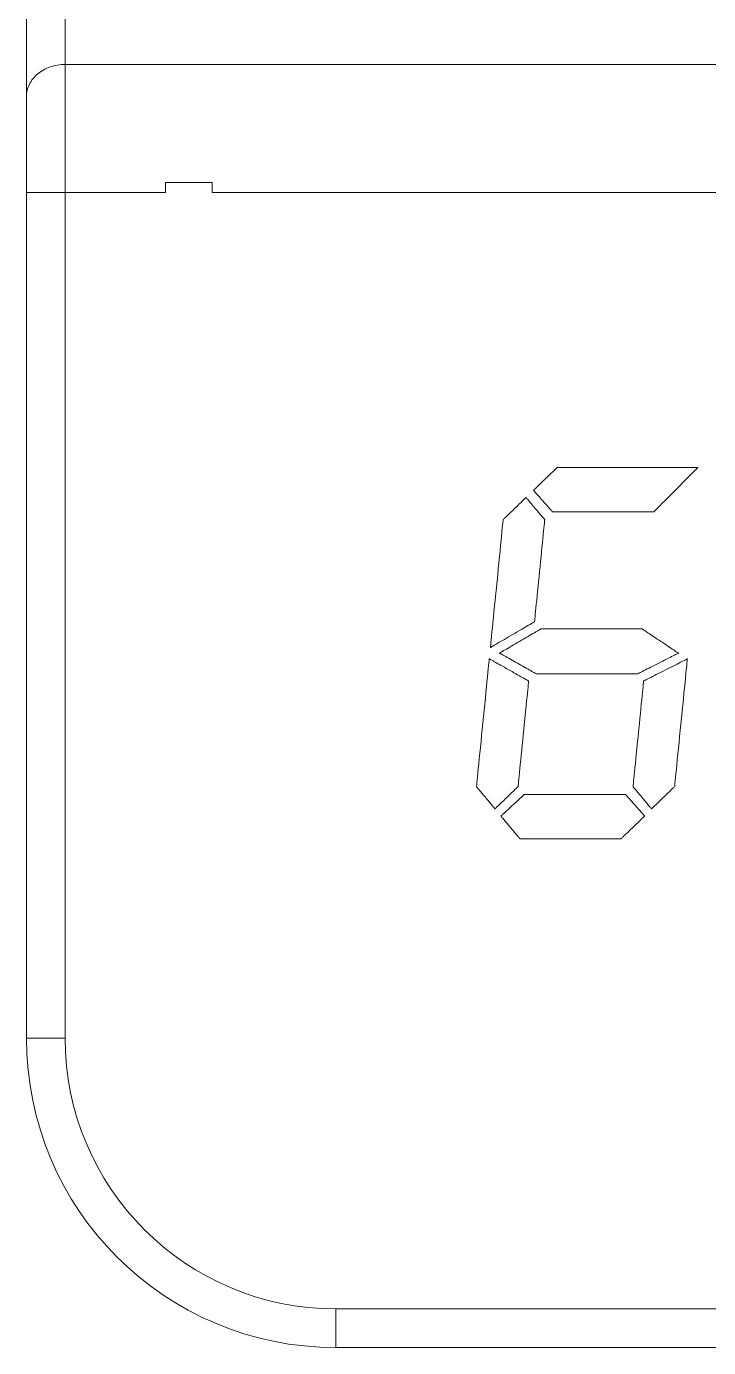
# Model space of a CAD drawing. Header units: millimetres. Extents: x -297 to 297, y -210 to 210.
# Drawn here: x -70.21 to -52.56, y -65.46 to -31.29 of the extents above; entities that cross this region are included whole.
import ezdxf

# ---------------------------------------------------------------- set-up
doc = ezdxf.new("R2010")
doc.units = ezdxf.units.MM
doc.layers.add('ASM0004_ASM_DXF_CONTINUOUS_LINE', color=7, linetype='Continuous', lineweight=18)
doc.layers.add('LAYER_1', color=7, linetype='Continuous', lineweight=18)

msp = doc.modelspace()

# ---------------------------------------------------------------- linework, layer by layer
at = {"layer": 'ASM0004_ASM_DXF_CONTINUOUS_LINE', "color": 7, "linetype": 'Continuous'}
for p, q in [((-69.205, -57.465), (-69.205, -27.097)), ((-70.205, -57.465), (-70.205, -27.925)), ((73.795, -32.275), (-69.205, -32.275)), ((-66.605, -35.591), (-66.605, -35.326)), ((-66.605, -35.326), (-65.405, -35.326)), ((-65.405, -35.326), (-65.405, -35.591)), ((-70.205, -35.591), (-66.605, -35.591)), ((-65.405, -35.591), (69.995, -35.591)), ((-69.205, -57.465), (-70.205, -57.465)), ((-62.205, -65.465), (-62.205, -64.465)), ((66.795, -64.465), (-62.205, -64.465)), ((-62.205, -65.465), (66.795, -65.465))]:
    msp.add_line(p, q, dxfattribs=at)
for radius, start, end in [(8, 180, 270), (7, 179.9999, 269.9999)]:
    msp.add_arc((-62.205, -57.465), radius, start, end, dxfattribs=at)
msp.add_open_spline([(-69.205, -32.275), (-69.335, -32.275), (-69.59, -32.316), (-69.92, -32.495), (-70.149, -32.769), (-70.205, -32.996), (-70.205, -33.104)], degree=3, knots=[0, 0, 0, 0, 182.065649, 356.087543, 518.231311, 671.439796, 671.439796, 671.439796, 671.439796], dxfattribs=at)
at = {"layer": 'LAYER_1', "color": 7}
for points in [[(-52.84, -42.703), (-52.844, -42.707), (-52.854, -42.717), (-52.871, -42.734), (-52.894, -42.757), (-52.923, -42.786), (-52.956, -42.819), (-52.994, -42.857), (-53.036, -42.899), (-53.081, -42.945), (-53.129, -42.993), (-53.18, -43.045), (-53.233, -43.098), (-53.287, -43.153), (-53.343, -43.208), (-53.399, -43.265), (-53.455, -43.321), (-53.511, -43.378), (-53.566, -43.433), (-53.619, -43.487), (-53.671, -43.539), (-53.72, -43.588), (-53.767, -43.635), (-53.81, -43.679), (-53.849, -43.718), (-53.885, -43.754), (-53.915, -43.784), (-53.94, -43.81), (-53.959, -43.829), (-53.973, -43.842), (-53.979, -43.849), (-53.983, -43.85), (-54.001, -43.85), (-54.034, -43.85), (-54.081, -43.85), (-54.141, -43.85), (-54.213, -43.85), (-54.296, -43.85), (-54.388, -43.85), (-54.489, -43.85), (-54.598, -43.85), (-54.712, -43.85), (-54.832, -43.85), (-54.955, -43.85), (-55.082, -43.85), (-55.21, -43.85), (-55.339, -43.85), (-55.468, -43.85), (-55.595, -43.85), (-55.719, -43.85), (-55.84, -43.85), (-55.955, -43.85), (-56.065, -43.85), (-56.168, -43.85), (-56.262, -43.85), (-56.346, -43.85), (-56.421, -43.85), (-56.483, -43.85), (-56.533, -43.85), (-56.569, -43.85), (-56.591, -43.85), (-56.596, -43.849), (-56.598, -43.847), (-56.603, -43.841), (-56.611, -43.832), (-56.622, -43.82), (-56.634, -43.806), (-56.649, -43.789), (-56.666, -43.77), (-56.684, -43.749), (-56.704, -43.727), (-56.725, -43.703), (-56.748, -43.677), (-56.771, -43.651), (-56.794, -43.624), (-56.819, -43.597), (-56.843, -43.57), (-56.867, -43.542), (-56.891, -43.515), (-56.915, -43.488), (-56.938, -43.462), (-56.96, -43.436), (-56.981, -43.412), (-57.001, -43.39), (-57.02, -43.369), (-57.037, -43.35), (-57.051, -43.333), (-57.064, -43.319), (-57.075, -43.307), (-57.082, -43.298), (-57.088, -43.292), (-57.09, -43.29), (-57.089, -43.288), (-57.084, -43.284), (-57.075, -43.275), (-57.064, -43.264), (-57.049, -43.25), (-57.032, -43.234), (-57.012, -43.215), (-56.99, -43.193), (-56.966, -43.171), (-56.941, -43.146), (-56.914, -43.12), (-56.886, -43.093), (-56.857, -43.065), (-56.828, -43.037), (-56.798, -43.008), (-56.768, -42.979), (-56.738, -42.95), (-56.708, -42.922), (-56.68, -42.894), (-56.652, -42.867), (-56.625, -42.841), (-56.6, -42.817), (-56.576, -42.795), (-56.555, -42.774), (-56.536, -42.755), (-56.519, -42.739), (-56.505, -42.726), (-56.494, -42.715), (-56.486, -42.708), (-56.482, -42.704), (-56.479, -42.703), (-56.459, -42.703), (-56.417, -42.703), (-56.355, -42.703), (-56.275, -42.703), (-56.178, -42.703), (-56.065, -42.703), (-55.939, -42.703), (-55.801, -42.703), (-55.652, -42.703), (-55.495, -42.703), (-55.329, -42.703), (-55.158, -42.703), (-54.983, -42.703), (-54.804, -42.703), (-54.625, -42.703), (-54.446, -42.703), (-54.268, -42.703), (-54.094, -42.703), (-53.925, -42.703), (-53.763, -42.703), (-53.609, -42.703), (-53.464, -42.703), (-53.331, -42.703), (-53.21, -42.703), (-53.103, -42.703), (-53.013, -42.703), (-52.94, -42.703), (-52.886, -42.703), (-52.852, -42.703)], [(-57.063, -46.689), (-57.066, -46.692), (-57.077, -46.698), (-57.094, -46.708), (-57.117, -46.721), (-57.145, -46.738), (-57.179, -46.757), (-57.216, -46.779), (-57.258, -46.804), (-57.304, -46.83), (-57.352, -46.858), (-57.403, -46.888), (-57.456, -46.919), (-57.51, -46.951), (-57.566, -46.983), (-57.622, -47.016), (-57.679, -47.049), (-57.734, -47.082), (-57.789, -47.114), (-57.843, -47.145), (-57.895, -47.175), (-57.944, -47.204), (-57.991, -47.231), (-58.034, -47.257), (-58.074, -47.28), (-58.109, -47.3), (-58.139, -47.318), (-58.165, -47.333), (-58.184, -47.344), (-58.197, -47.352), (-58.204, -47.356), (-58.204, -47.352), (-58.202, -47.329), (-58.197, -47.288), (-58.191, -47.228), (-58.184, -47.152), (-58.175, -47.061), (-58.164, -46.956), (-58.153, -46.839), (-58.14, -46.712), (-58.126, -46.575), (-58.112, -46.43), (-58.097, -46.279), (-58.081, -46.123), (-58.065, -45.963), (-58.049, -45.801), (-58.033, -45.638), (-58.016, -45.475), (-58, -45.314), (-57.985, -45.157), (-57.969, -45.005), (-57.955, -44.859), (-57.941, -44.72), (-57.928, -44.591), (-57.916, -44.472), (-57.906, -44.365), (-57.896, -44.271), (-57.888, -44.192), (-57.882, -44.128), (-57.877, -44.083), (-57.875, -44.056), (-57.874, -44.049), (-57.871, -44.047), (-57.865, -44.041), (-57.856, -44.032), (-57.843, -44.02), (-57.828, -44.005), (-57.81, -43.988), (-57.79, -43.968), (-57.768, -43.947), (-57.745, -43.924), (-57.719, -43.899), (-57.693, -43.873), (-57.665, -43.847), (-57.637, -43.819), (-57.608, -43.791), (-57.579, -43.763), (-57.55, -43.735), (-57.521, -43.707), (-57.493, -43.679), (-57.465, -43.652), (-57.438, -43.627), (-57.413, -43.602), (-57.389, -43.579), (-57.367, -43.557), (-57.347, -43.538), (-57.329, -43.521), (-57.314, -43.506), (-57.302, -43.494), (-57.292, -43.485), (-57.286, -43.479), (-57.284, -43.476), (-57.283, -43.477), (-57.279, -43.482), (-57.272, -43.49), (-57.263, -43.501), (-57.251, -43.515), (-57.237, -43.531), (-57.222, -43.549), (-57.204, -43.57), (-57.185, -43.593), (-57.165, -43.617), (-57.144, -43.642), (-57.121, -43.668), (-57.098, -43.696), (-57.075, -43.723), (-57.051, -43.752), (-57.027, -43.78), (-57.003, -43.808), (-56.98, -43.836), (-56.957, -43.863), (-56.935, -43.889), (-56.914, -43.914), (-56.894, -43.938), (-56.875, -43.96), (-56.858, -43.98), (-56.842, -43.998), (-56.829, -44.014), (-56.818, -44.027), (-56.809, -44.038), (-56.803, -44.045), (-56.8, -44.049), (-56.799, -44.051), (-56.801, -44.066), (-56.804, -44.096), (-56.808, -44.141), (-56.814, -44.199), (-56.821, -44.27), (-56.829, -44.351), (-56.838, -44.443), (-56.848, -44.543), (-56.859, -44.651), (-56.871, -44.765), (-56.883, -44.885), (-56.895, -45.009), (-56.908, -45.136), (-56.921, -45.265), (-56.934, -45.396), (-56.947, -45.525), (-56.959, -45.654), (-56.972, -45.78), (-56.984, -45.903), (-56.996, -46.02), (-57.007, -46.132), (-57.018, -46.237), (-57.027, -46.334), (-57.036, -46.421), (-57.044, -46.499), (-57.05, -46.564), (-57.056, -46.617), (-57.059, -46.657), (-57.062, -46.681)], [(-53.338, -47.503), (-53.341, -47.504), (-53.351, -47.509), (-53.366, -47.517), (-53.387, -47.528), (-53.413, -47.541), (-53.444, -47.556), (-53.478, -47.574), (-53.517, -47.593), (-53.558, -47.614), (-53.602, -47.636), (-53.649, -47.66), (-53.698, -47.685), (-53.748, -47.71), (-53.799, -47.736), (-53.851, -47.762), (-53.902, -47.788), (-53.954, -47.814), (-54.005, -47.84), (-54.054, -47.865), (-54.102, -47.889), (-54.148, -47.912), (-54.192, -47.934), (-54.232, -47.955), (-54.269, -47.973), (-54.303, -47.99), (-54.332, -48.005), (-54.356, -48.017), (-54.375, -48.027), (-54.389, -48.034), (-54.396, -48.037), (-54.399, -48.038), (-54.412, -48.038), (-54.441, -48.038), (-54.484, -48.038), (-54.54, -48.038), (-54.608, -48.038), (-54.687, -48.038), (-54.775, -48.038), (-54.873, -48.038), (-54.977, -48.038), (-55.089, -48.038), (-55.206, -48.038), (-55.327, -48.038), (-55.452, -48.038), (-55.578, -48.038), (-55.706, -48.038), (-55.834, -48.038), (-55.961, -48.038), (-56.085, -48.038), (-56.206, -48.038), (-56.323, -48.038), (-56.435, -48.038), (-56.54, -48.038), (-56.637, -48.038), (-56.725, -48.038), (-56.804, -48.038), (-56.872, -48.038), (-56.928, -48.038), (-56.971, -48.038), (-57, -48.038), (-57.013, -48.038), (-57.015, -48.037), (-57.022, -48.034), (-57.035, -48.027), (-57.052, -48.017), (-57.074, -48.005), (-57.1, -47.99), (-57.13, -47.973), (-57.163, -47.954), (-57.2, -47.934), (-57.239, -47.912), (-57.28, -47.888), (-57.323, -47.864), (-57.368, -47.839), (-57.414, -47.813), (-57.46, -47.787), (-57.507, -47.761), (-57.553, -47.734), (-57.599, -47.708), (-57.645, -47.683), (-57.688, -47.658), (-57.73, -47.635), (-57.77, -47.612), (-57.808, -47.591), (-57.842, -47.572), (-57.873, -47.554), (-57.901, -47.539), (-57.924, -47.526), (-57.943, -47.515), (-57.957, -47.507), (-57.966, -47.502), (-57.969, -47.501), (-57.965, -47.499), (-57.956, -47.493), (-57.94, -47.484), (-57.919, -47.471), (-57.893, -47.456), (-57.862, -47.438), (-57.827, -47.418), (-57.788, -47.395), (-57.746, -47.371), (-57.701, -47.345), (-57.654, -47.317), (-57.605, -47.289), (-57.555, -47.259), (-57.503, -47.229), (-57.451, -47.198), (-57.399, -47.168), (-57.346, -47.138), (-57.295, -47.108), (-57.245, -47.078), (-57.197, -47.05), (-57.15, -47.023), (-57.106, -46.998), (-57.065, -46.974), (-57.028, -46.952), (-56.994, -46.932), (-56.965, -46.915), (-56.94, -46.901), (-56.921, -46.889), (-56.907, -46.881), (-56.9, -46.877), (-56.897, -46.876), (-56.884, -46.876), (-56.855, -46.876), (-56.812, -46.876), (-56.756, -46.876), (-56.688, -46.876), (-56.609, -46.876), (-56.521, -46.876), (-56.424, -46.876), (-56.319, -46.876), (-56.207, -46.876), (-56.09, -46.876), (-55.969, -46.876), (-55.845, -46.876), (-55.718, -46.876), (-55.59, -46.876), (-55.462, -46.876), (-55.336, -46.876), (-55.211, -46.876), (-55.09, -46.876), (-54.973, -46.876), (-54.861, -46.876), (-54.757, -46.876), (-54.659, -46.876), (-54.571, -46.876), (-54.492, -46.876), (-54.424, -46.876), (-54.368, -46.876), (-54.325, -46.876), (-54.296, -46.876), (-54.283, -46.876), (-54.281, -46.877), (-54.274, -46.881), (-54.262, -46.889), (-54.245, -46.901), (-54.223, -46.915), (-54.197, -46.932), (-54.167, -46.952), (-54.134, -46.974), (-54.098, -46.998), (-54.06, -47.024), (-54.019, -47.051), (-53.976, -47.079), (-53.932, -47.109), (-53.887, -47.139), (-53.841, -47.169), (-53.794, -47.2), (-53.748, -47.23), (-53.703, -47.26), (-53.658, -47.29), (-53.615, -47.319), (-53.573, -47.346), (-53.534, -47.372), (-53.497, -47.397), (-53.463, -47.42), (-53.432, -47.44), (-53.405, -47.458), (-53.382, -47.474), (-53.363, -47.486), (-53.349, -47.495), (-53.341, -47.501)], [(-57.489, -50.956), (-57.491, -50.958), (-57.496, -50.963), (-57.505, -50.972), (-57.517, -50.983), (-57.532, -50.997), (-57.55, -51.014), (-57.569, -51.033), (-57.591, -51.054), (-57.615, -51.077), (-57.641, -51.101), (-57.667, -51.127), (-57.695, -51.153), (-57.724, -51.181), (-57.753, -51.209), (-57.782, -51.237), (-57.812, -51.265), (-57.841, -51.293), (-57.87, -51.321), (-57.898, -51.348), (-57.925, -51.374), (-57.951, -51.399), (-57.976, -51.422), (-57.999, -51.444), (-58.019, -51.464), (-58.038, -51.481), (-58.054, -51.497), (-58.067, -51.509), (-58.077, -51.519), (-58.084, -51.526), (-58.087, -51.529), (-58.088, -51.529), (-58.092, -51.525), (-58.098, -51.517), (-58.106, -51.507), (-58.117, -51.494), (-58.13, -51.478), (-58.145, -51.46), (-58.162, -51.44), (-58.18, -51.418), (-58.2, -51.394), (-58.221, -51.369), (-58.243, -51.342), (-58.265, -51.315), (-58.288, -51.288), (-58.312, -51.26), (-58.335, -51.231), (-58.359, -51.203), (-58.382, -51.175), (-58.404, -51.148), (-58.426, -51.122), (-58.447, -51.096), (-58.467, -51.072), (-58.486, -51.05), (-58.503, -51.029), (-58.518, -51.011), (-58.532, -50.994), (-58.543, -50.981), (-58.552, -50.97), (-58.559, -50.962), (-58.563, -50.957), (-58.564, -50.955), (-58.562, -50.941), (-58.559, -50.906), (-58.554, -50.854), (-58.547, -50.784), (-58.538, -50.699), (-58.528, -50.599), (-58.517, -50.487), (-58.505, -50.364), (-58.491, -50.231), (-58.477, -50.089), (-58.462, -49.94), (-58.447, -49.786), (-58.431, -49.627), (-58.415, -49.466), (-58.399, -49.303), (-58.382, -49.14), (-58.366, -48.978), (-58.35, -48.82), (-58.335, -48.665), (-58.32, -48.516), (-58.306, -48.375), (-58.293, -48.241), (-58.28, -48.118), (-58.269, -48.006), (-58.259, -47.907), (-58.251, -47.821), (-58.244, -47.752), (-58.238, -47.699), (-58.235, -47.664), (-58.234, -47.65), (-58.231, -47.651), (-58.223, -47.655), (-58.209, -47.663), (-58.19, -47.674), (-58.165, -47.688), (-58.137, -47.704), (-58.104, -47.723), (-58.067, -47.743), (-58.027, -47.766), (-57.984, -47.79), (-57.94, -47.815), (-57.893, -47.841), (-57.844, -47.869), (-57.795, -47.897), (-57.745, -47.925), (-57.695, -47.953), (-57.645, -47.981), (-57.595, -48.009), (-57.547, -48.036), (-57.501, -48.062), (-57.456, -48.087), (-57.414, -48.111), (-57.375, -48.133), (-57.339, -48.153), (-57.307, -48.172), (-57.279, -48.187), (-57.255, -48.2), (-57.237, -48.211), (-57.224, -48.218), (-57.217, -48.222), (-57.216, -48.224), (-57.218, -48.24), (-57.221, -48.271), (-57.225, -48.318), (-57.231, -48.378), (-57.239, -48.451), (-57.247, -48.535), (-57.257, -48.63), (-57.267, -48.733), (-57.278, -48.845), (-57.29, -48.963), (-57.302, -49.088), (-57.315, -49.216), (-57.328, -49.348), (-57.342, -49.482), (-57.355, -49.616), (-57.369, -49.751), (-57.382, -49.884), (-57.395, -50.014), (-57.408, -50.141), (-57.42, -50.263), (-57.431, -50.379), (-57.442, -50.488), (-57.452, -50.588), (-57.461, -50.679), (-57.469, -50.758), (-57.476, -50.826), (-57.481, -50.881), (-57.485, -50.922), (-57.488, -50.947)], [(-53.44, -50.956), (-53.441, -50.958), (-53.447, -50.963), (-53.456, -50.972), (-53.468, -50.983), (-53.483, -50.997), (-53.5, -51.014), (-53.52, -51.033), (-53.542, -51.054), (-53.566, -51.077), (-53.591, -51.101), (-53.618, -51.127), (-53.646, -51.153), (-53.674, -51.181), (-53.704, -51.209), (-53.733, -51.237), (-53.763, -51.265), (-53.792, -51.293), (-53.821, -51.321), (-53.849, -51.348), (-53.876, -51.374), (-53.902, -51.399), (-53.927, -51.422), (-53.949, -51.444), (-53.97, -51.464), (-53.988, -51.481), (-54.004, -51.497), (-54.018, -51.509), (-54.028, -51.519), (-54.035, -51.526), (-54.038, -51.529), (-54.039, -51.529), (-54.042, -51.525), (-54.048, -51.517), (-54.057, -51.507), (-54.068, -51.494), (-54.081, -51.478), (-54.096, -51.46), (-54.113, -51.44), (-54.131, -51.418), (-54.151, -51.394), (-54.172, -51.369), (-54.193, -51.342), (-54.216, -51.315), (-54.239, -51.288), (-54.262, -51.26), (-54.286, -51.231), (-54.309, -51.203), (-54.332, -51.175), (-54.355, -51.148), (-54.377, -51.122), (-54.398, -51.096), (-54.418, -51.072), (-54.436, -51.05), (-54.454, -51.029), (-54.469, -51.011), (-54.482, -50.994), (-54.494, -50.981), (-54.503, -50.97), (-54.51, -50.962), (-54.513, -50.957), (-54.514, -50.956), (-54.513, -50.943), (-54.51, -50.915), (-54.506, -50.871), (-54.5, -50.814), (-54.493, -50.743), (-54.485, -50.661), (-54.476, -50.569), (-54.465, -50.467), (-54.454, -50.356), (-54.443, -50.239), (-54.431, -50.116), (-54.418, -49.989), (-54.405, -49.857), (-54.391, -49.724), (-54.378, -49.589), (-54.364, -49.455), (-54.351, -49.321), (-54.338, -49.19), (-54.325, -49.062), (-54.313, -48.939), (-54.301, -48.822), (-54.29, -48.712), (-54.28, -48.61), (-54.271, -48.517), (-54.263, -48.435), (-54.256, -48.365), (-54.25, -48.307), (-54.246, -48.264), (-54.243, -48.235), (-54.241, -48.223), (-54.239, -48.222), (-54.23, -48.217), (-54.214, -48.209), (-54.193, -48.198), (-54.166, -48.184), (-54.134, -48.168), (-54.097, -48.149), (-54.056, -48.129), (-54.012, -48.106), (-53.964, -48.082), (-53.914, -48.057), (-53.862, -48.031), (-53.808, -48.003), (-53.753, -47.976), (-53.698, -47.947), (-53.642, -47.919), (-53.586, -47.891), (-53.532, -47.863), (-53.478, -47.836), (-53.426, -47.81), (-53.377, -47.785), (-53.33, -47.761), (-53.286, -47.739), (-53.246, -47.719), (-53.21, -47.701), (-53.179, -47.685), (-53.153, -47.672), (-53.133, -47.661), (-53.118, -47.654), (-53.111, -47.65), (-53.11, -47.651), (-53.111, -47.67), (-53.115, -47.708), (-53.121, -47.764), (-53.128, -47.837), (-53.137, -47.925), (-53.147, -48.027), (-53.159, -48.142), (-53.171, -48.267), (-53.185, -48.402), (-53.199, -48.546), (-53.214, -48.696), (-53.229, -48.851), (-53.245, -49.01), (-53.261, -49.172), (-53.278, -49.335), (-53.294, -49.498), (-53.31, -49.659), (-53.326, -49.817), (-53.341, -49.97), (-53.356, -50.118), (-53.37, -50.258), (-53.383, -50.389), (-53.395, -50.511), (-53.406, -50.62), (-53.416, -50.717), (-53.424, -50.799), (-53.431, -50.866), (-53.435, -50.915), (-53.438, -50.945)], [(-54.215, -51.716), (-54.217, -51.718), (-54.223, -51.723), (-54.232, -51.732), (-54.244, -51.743), (-54.259, -51.758), (-54.276, -51.774), (-54.296, -51.794), (-54.318, -51.815), (-54.342, -51.838), (-54.367, -51.862), (-54.394, -51.888), (-54.422, -51.915), (-54.451, -51.943), (-54.48, -51.971), (-54.51, -52), (-54.539, -52.028), (-54.569, -52.057), (-54.598, -52.085), (-54.627, -52.112), (-54.654, -52.139), (-54.681, -52.164), (-54.706, -52.188), (-54.729, -52.211), (-54.75, -52.231), (-54.769, -52.25), (-54.786, -52.266), (-54.8, -52.279), (-54.811, -52.29), (-54.819, -52.297), (-54.823, -52.302), (-54.825, -52.303), (-54.838, -52.303), (-54.867, -52.303), (-54.91, -52.303), (-54.966, -52.303), (-55.034, -52.303), (-55.113, -52.303), (-55.201, -52.303), (-55.298, -52.303), (-55.403, -52.303), (-55.515, -52.303), (-55.632, -52.303), (-55.753, -52.303), (-55.877, -52.303), (-56.004, -52.303), (-56.132, -52.303), (-56.26, -52.303), (-56.386, -52.303), (-56.511, -52.303), (-56.632, -52.303), (-56.749, -52.303), (-56.861, -52.303), (-56.965, -52.303), (-57.063, -52.303), (-57.151, -52.303), (-57.23, -52.303), (-57.298, -52.303), (-57.354, -52.303), (-57.397, -52.303), (-57.426, -52.303), (-57.439, -52.303), (-57.441, -52.302), (-57.444, -52.297), (-57.451, -52.29), (-57.459, -52.279), (-57.471, -52.266), (-57.484, -52.25), (-57.5, -52.231), (-57.517, -52.211), (-57.536, -52.188), (-57.556, -52.164), (-57.577, -52.139), (-57.599, -52.112), (-57.622, -52.085), (-57.646, -52.057), (-57.67, -52.028), (-57.694, -52), (-57.718, -51.971), (-57.741, -51.943), (-57.765, -51.915), (-57.787, -51.888), (-57.809, -51.862), (-57.829, -51.838), (-57.849, -51.815), (-57.866, -51.794), (-57.882, -51.774), (-57.897, -51.758), (-57.909, -51.743), (-57.918, -51.732), (-57.925, -51.723), (-57.93, -51.718), (-57.931, -51.716), (-57.93, -51.714), (-57.924, -51.709), (-57.915, -51.701), (-57.903, -51.69), (-57.888, -51.676), (-57.871, -51.66), (-57.851, -51.642), (-57.829, -51.621), (-57.806, -51.6), (-57.78, -51.576), (-57.754, -51.551), (-57.726, -51.526), (-57.697, -51.499), (-57.668, -51.472), (-57.638, -51.445), (-57.609, -51.418), (-57.579, -51.39), (-57.55, -51.364), (-57.522, -51.337), (-57.494, -51.312), (-57.468, -51.288), (-57.443, -51.265), (-57.42, -51.243), (-57.399, -51.224), (-57.38, -51.206), (-57.363, -51.191), (-57.349, -51.178), (-57.338, -51.168), (-57.331, -51.161), (-57.326, -51.157), (-57.325, -51.156), (-57.311, -51.156), (-57.282, -51.156), (-57.24, -51.156), (-57.184, -51.156), (-57.116, -51.156), (-57.037, -51.156), (-56.948, -51.156), (-56.851, -51.156), (-56.746, -51.156), (-56.635, -51.156), (-56.518, -51.156), (-56.396, -51.156), (-56.272, -51.156), (-56.145, -51.156), (-56.017, -51.156), (-55.89, -51.156), (-55.763, -51.156), (-55.638, -51.156), (-55.517, -51.156), (-55.4, -51.156), (-55.289, -51.156), (-55.184, -51.156), (-55.087, -51.156), (-54.998, -51.156), (-54.919, -51.156), (-54.851, -51.156), (-54.795, -51.156), (-54.752, -51.156), (-54.724, -51.156), (-54.71, -51.156), (-54.709, -51.157), (-54.705, -51.161), (-54.699, -51.168), (-54.69, -51.178), (-54.679, -51.191), (-54.665, -51.206), (-54.649, -51.224), (-54.632, -51.243), (-54.613, -51.265), (-54.593, -51.288), (-54.572, -51.312), (-54.549, -51.337), (-54.526, -51.364), (-54.503, -51.39), (-54.478, -51.418), (-54.454, -51.445), (-54.43, -51.472), (-54.406, -51.499), (-54.383, -51.526), (-54.36, -51.551), (-54.339, -51.576), (-54.318, -51.6), (-54.299, -51.621), (-54.281, -51.642), (-54.265, -51.66), (-54.251, -51.676), (-54.238, -51.69), (-54.229, -51.701), (-54.221, -51.709), (-54.217, -51.714)]]:
    msp.add_lwpolyline(points, close=True, dxfattribs=at)

doc.saveas('drawing.dxf')
